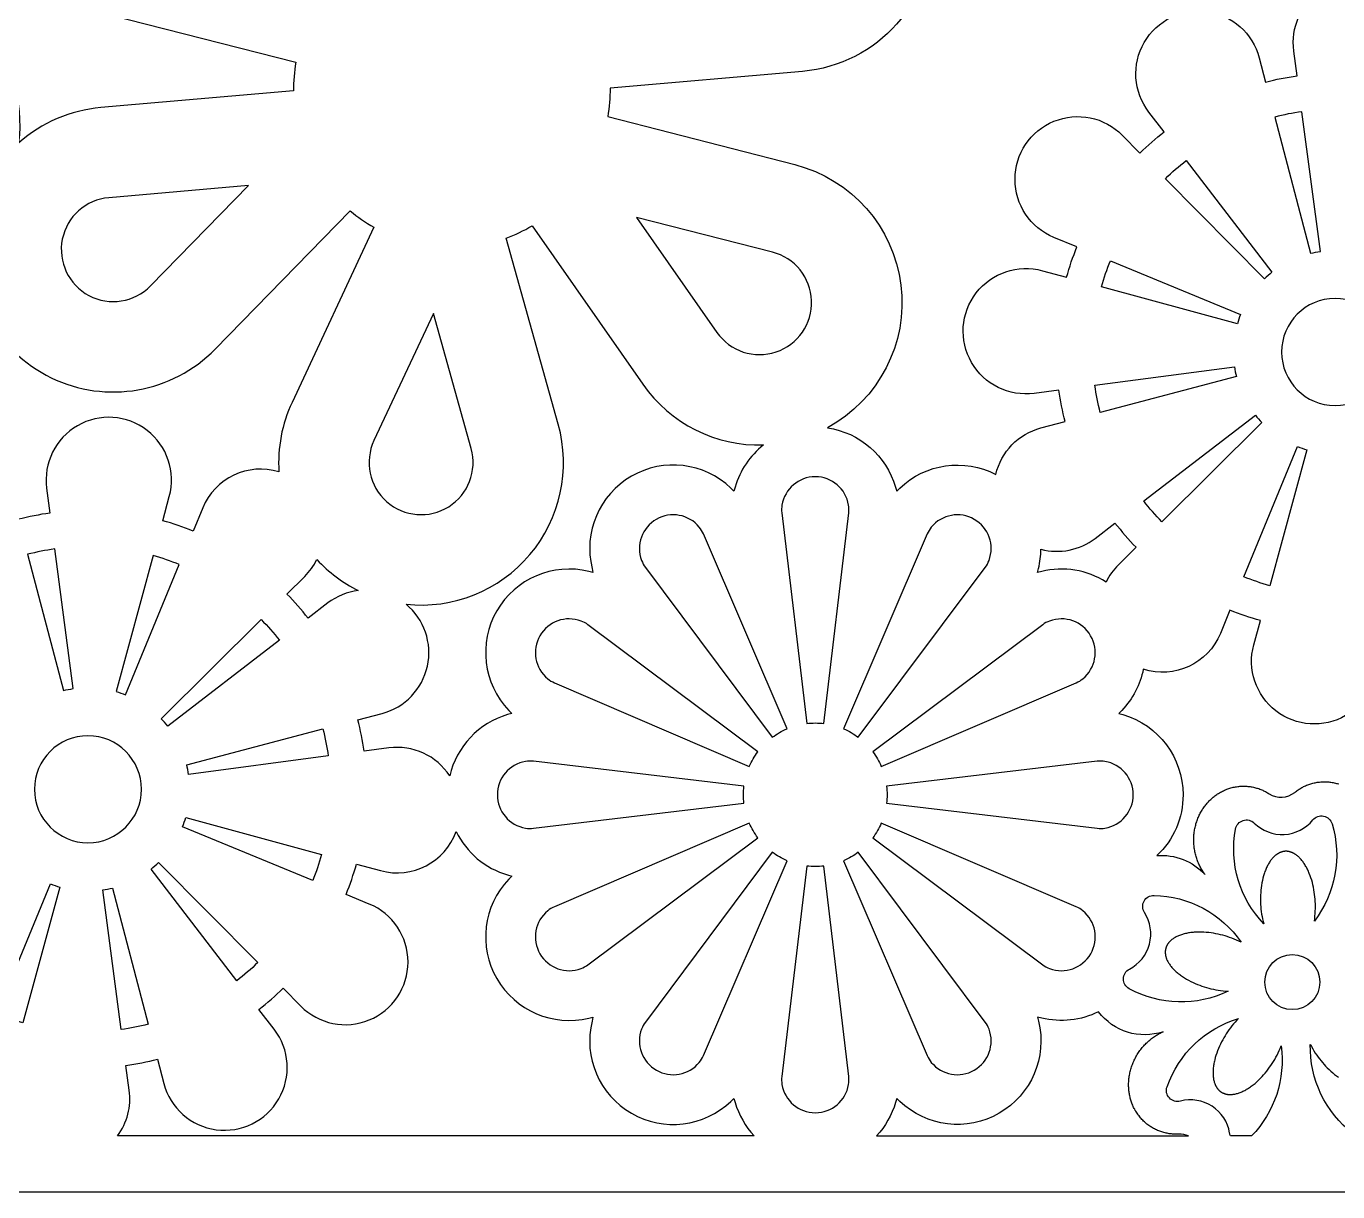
# Model space of a CAD drawing. Extents: x 222 to 1391, y 212 to 660.
# Drawn here: x 540.5 to 775.3, y 212.5 to 421.1 of the extents above; entities that cross this region are included whole.
import ezdxf

# ---------------------------------------------------------------- set-up
doc = ezdxf.new("R2010")
doc.units = 0
doc.layers.add('LAYER_01', color=5, linetype='CONTINUOUS')

msp = doc.modelspace()

# ---------------------------------------------------------------- linework, layer by layer
at = {"layer": 'LAYER_01'}
msp.add_lwpolyline([(222.46, 212.46), (1391.29, 212.46), (1391.29, 659.75), (222.46, 659.75)], close=True, dxfattribs=at)
for points in [[(702.74, 439.23, -0.397819), (679.46, 413.05), (644.99, 410.05, -0.045299), (644.57, 404.94), (678.08, 396.36, -0.682124), (683.91, 349.23, -0.2932), (696.11, 338.63), (696.32, 337.91), (696.86, 338.43, -0.320362), (714.07, 340.89, -0.2782), (722.15, 349.21), (726.49, 350.35, -0.028815), (725.38, 355.99), (720.93, 355.4, -1.22196), (722.41, 377.36), (726.74, 376.18, -0.028815), (728.6, 381.62), (724.45, 383.33, -1.22196), (736.72, 401.62), (739.88, 398.43, -0.028815), (744.2, 402.21), (741.47, 405.77, -1.22196), (761.23, 415.47), (762.37, 411.13, -0.028815), (768.01, 412.24), (767.42, 416.69, -0.281841), (772.18, 427.41, -0.217461)], [(530.76, 384.45, 0.720296), (574.29, 363.32), (598.48, 388.06, 0.045299), (602.69, 385.14), (588.05, 353.79, 0.126199), (585.71, 341.34, 0.38675), (572.05, 334.89), (570.33, 330.74, 0.028815), (564.89, 332.6), (566.07, 336.93, 1.22196), (544.11, 338.41), (544.7, 333.96, 0.028815), (539.06, 332.85)], [(782.22, 308.91, -1.22196), (760.26, 310.39), (761.44, 314.72, -0.028815), (756, 316.57), (754.29, 312.43, -0.39054), (740.48, 306.02, -0.141754), (736.64, 298.65), (736.12, 298.11), (736.84, 297.89, -0.332966), (747.59, 283.54, -0.212132), (742.89, 272.65, -0.231074), (751.55, 269.25), (751.44, 269.4), (751.32, 269.56), (751.22, 269.72), (751.11, 269.88), (751, 270.05), (750.9, 270.22), (750.8, 270.39), (750.71, 270.57), (750.61, 270.75), (750.52, 270.94), (750.44, 271.12), (750.35, 271.31), (750.27, 271.5), (750.2, 271.7), (750.12, 271.9), (750.05, 272.1), (749.99, 272.3), (749.93, 272.5), (749.87, 272.71), (749.81, 272.92), (749.76, 273.13), (749.72, 273.34), (749.68, 273.55), (749.64, 273.77), (749.61, 273.98), (749.58, 274.2), (749.56, 274.42), (749.54, 274.64), (749.52, 274.86), (749.51, 275.08), (749.51, 275.3), (749.51, 275.52), (749.51, 275.74), (749.52, 275.96), (749.53, 276.18), (749.55, 276.4), (749.57, 276.62), (749.6, 276.83), (749.63, 277.05), (749.67, 277.27), (749.71, 277.48), (749.75, 277.69), (749.8, 277.9), (749.86, 278.11), (749.91, 278.32), (749.97, 278.52), (750.04, 278.72), (750.11, 278.92), (750.18, 279.12), (750.26, 279.32), (750.34, 279.51), (750.42, 279.7), (750.51, 279.88), (750.6, 280.07), (750.69, 280.25), (750.79, 280.42), (750.89, 280.6), (750.99, 280.77), (751.09, 280.93), (751.2, 281.1), (751.31, 281.26), (751.42, 281.41), (751.53, 281.56), (751.65, 281.71), (751.77, 281.86), (751.89, 282.01), (752.02, 282.15), (752.15, 282.29), (752.28, 282.43), (752.41, 282.57), (752.55, 282.7), (752.7, 282.83), (752.84, 282.96), (752.99, 283.09), (753.15, 283.21), (753.3, 283.34), (753.46, 283.45), (753.63, 283.57), (753.79, 283.68), (753.96, 283.79), (754.13, 283.89), (754.31, 283.99), (754.49, 284.09), (754.67, 284.18), (754.85, 284.27), (755.03, 284.36), (755.22, 284.44), (755.41, 284.51), (755.6, 284.58), (755.79, 284.65), (755.99, 284.71), (756.18, 284.77), (756.38, 284.82), (756.58, 284.87), (756.78, 284.91), (756.98, 284.95), (757.18, 284.98), (757.38, 285.01), (757.59, 285.03), (757.79, 285.05), (757.99, 285.06), (758.19, 285.07), (758.4, 285.08), (758.6, 285.07), (758.8, 285.07), (759, 285.06), (759.2, 285.04), (759.4, 285.02), (759.6, 284.99), (759.8, 284.96), (760, 284.93), (760.19, 284.89), (760.38, 284.84), (760.57, 284.8), (760.76, 284.74), (760.95, 284.69), (761.14, 284.63), (761.32, 284.56), (761.5, 284.49), (761.68, 284.42), (761.86, 284.34), (762.03, 284.26), (762.2, 284.18), (762.37, 284.1), (762.54, 284.01), (762.7, 283.91), (762.86, 283.82), (763.02, 283.72, 0.325426), (767.6, 283.97), (767.74, 284.09), (767.89, 284.2), (768.04, 284.31), (768.2, 284.41), (768.36, 284.52), (768.52, 284.62), (768.68, 284.72), (768.85, 284.81), (769.02, 284.9), (769.19, 284.99), (769.37, 285.07), (769.55, 285.16), (769.73, 285.23), (769.91, 285.31), (770.09, 285.37), (770.28, 285.44), (770.47, 285.5), (770.66, 285.56), (770.85, 285.61), (771.05, 285.65), (771.25, 285.7), (771.44, 285.74), (771.64, 285.77), (771.84, 285.8), (772.04, 285.82), (772.25, 285.84), (772.45, 285.85), (772.65, 285.86), (772.86, 285.87), (773.06, 285.87), (773.26, 285.86), (773.47, 285.85), (773.67, 285.83), (773.87, 285.81), (774.08, 285.79), (774.28, 285.76), (774.48, 285.72), (774.68, 285.68), (774.88, 285.63), (775.07, 285.58), (775.27, 285.53), (775.47, 285.47)], [(778.05, 222.89, -0.240682), (770.38, 238.84), (770.59, 238.44), (770.81, 238.05), (771.04, 237.67), (771.28, 237.3), (771.53, 236.93), (771.78, 236.58), (772.04, 236.24), (772.3, 235.9), (772.57, 235.59), (772.84, 235.27), (773.13, 234.96), (773.43, 234.65), (773.74, 234.35), (774.06, 234.05), (774.39, 233.76), (774.72, 233.48), (775.06, 233.21), (775.41, 232.95)]]:
    msp.add_lwpolyline(points, format="xyb", dxfattribs=at)
for points in [[(539.15, 400.26, 0.225505), (532.37, 420.81), (531.5, 421.72), (532.71, 422.08, 0.13689), (544.21, 429.24, 0.124662), (555.21, 423.25), (588.73, 414.67, 0.045299), (588.31, 409.56), (553.84, 406.56, 0.160775)], [(768.86, 405.82, 0.028438), (764.02, 404.87), (770.43, 380.48, -0.024412), (772.18, 380.82)], [(748.15, 397.08), (763.52, 377.08, 0.024412), (762.18, 375.92), (744.43, 393.83, -0.028438)], [(580.28, 392.61), (555.24, 390.43, 1.437059), (562.71, 374.64)], [(635.72, 349.88), (626.4, 383.2, 0.045299), (631.03, 385.39), (650.86, 357.03, 0.252207), (672.47, 346.16, 0.155387), (667.39, 338.63), (667.18, 337.91), (666.64, 338.43, 0.748967), (641.77, 324.07), (641.94, 323.34), (641.22, 323.52, 0.748967), (626.86, 298.65), (627.38, 298.11), (626.66, 297.89, 0.270884), (616.29, 286.91, 0.289119), (605.4, 291.92), (600.95, 291.33, 0.028815), (599.84, 296.97), (604.18, 298.11, 0.611662), (608.46, 317.64, 0.53016)], [(649.72, 386.91), (664.13, 366.31, 1.437059), (674.07, 380.68)], [(734.59, 379.15), (757.89, 369.52, 0.024412), (757.32, 367.84), (732.99, 374.48, -0.028438)], [(613.36, 369.71), (602.72, 346.94, 1.437059), (620.13, 345.51)], [(731.8, 356.84), (756.8, 360.15, 0.024412), (757.14, 358.41), (732.76, 352, -0.028438)], [(740.55, 336.13), (760.54, 351.5, 0.024412), (761.71, 350.16), (743.79, 332.41, -0.028438)], [(758.47, 322.56), (768.1, 345.87, 0.024412), (769.78, 345.29), (763.15, 320.97, -0.028438)], [(683.27, 296.3), (687.75, 334.01, 0.07087), (687.71, 335.41, 0.847522), (675.78, 335.41, 0.07087), (675.75, 334.01), (680.23, 296.3, -0.059227)], [(676.68, 295.35), (661.71, 330.24, 0.07087), (660.98, 331.45, 0.847522), (650.64, 325.48, 0.07087), (651.32, 324.25), (674.05, 293.83, -0.059227)], [(689.45, 293.83), (712.18, 324.25, 0.07087), (712.85, 325.48, 0.847522), (702.52, 331.45, 0.07087), (701.79, 330.24), (686.82, 295.35, -0.059227)], [(722.15, 327.49, 0.232278), (731.85, 329.44), (735.41, 332.18, 0.028815), (739.19, 327.85), (736.01, 324.69, 0.08461), (733.81, 321.62, 0.20331), (722.28, 323.52), (721.55, 323.34), (721.73, 324.07, 0.05776)], [(545.55, 327.54, 0.028438), (540.71, 326.59), (547.12, 302.2, -0.024412), (548.87, 302.54)], [(556.55, 302.02, -0.024412), (558.23, 301.45), (567.86, 324.76, 0.028438), (563.19, 326.35)], [(599.91, 320.11, 0.133202), (594.48, 317.87), (590.92, 315.14, 0.028815), (587.14, 319.47), (590.33, 322.62, 0.082961), (592.49, 325.63, 0.091411)], [(585.79, 311.19), (565.8, 295.82, 0.024412), (564.63, 297.16), (582.54, 314.91, -0.028438)], [(671.45, 291.23), (641.04, 313.97, 0.07087), (639.81, 314.64, 0.847522), (633.84, 304.31, 0.07087), (635.04, 303.58), (669.93, 288.61, -0.059227)], [(693.56, 288.61), (728.46, 303.58, 0.07087), (729.66, 304.31, 0.847522), (723.69, 314.64, 0.07087), (722.46, 313.97), (692.05, 291.23, -0.059227)], [(594.53, 290.48), (569.53, 287.16, 0.024412), (569.19, 288.91), (593.58, 295.32, -0.028438)], [(668.98, 285.05), (631.28, 289.54, 0.07087), (629.87, 289.5, 0.847522), (629.87, 277.57, 0.07087), (631.28, 277.54), (668.98, 282.02, -0.059227)], [(694.51, 282.02), (732.22, 277.54, 0.07087), (733.62, 277.57, 0.847522), (733.62, 289.5, 0.07087), (732.22, 289.54), (694.51, 285.05, -0.059227)], [(591.75, 268.17), (568.44, 277.8, 0.024412), (569.02, 279.48), (593.34, 272.84, -0.028438)], [(770.83, 279.03, -0.600851), (774.28, 278.34, -0.240682), (771.11, 260.93), (771.17, 261.37), (771.22, 261.82), (771.26, 262.26), (771.28, 262.71), (771.3, 263.15), (771.3, 263.58), (771.29, 264.01), (771.28, 264.43), (771.25, 264.85), (771.21, 265.26), (771.16, 265.69), (771.1, 266.11), (771.03, 266.54), (770.95, 266.97), (770.85, 267.39), (770.75, 267.82), (770.63, 268.24), (770.5, 268.65), (770.36, 269.05), (770.2, 269.45), (770.12, 269.64), (770.04, 269.83), (769.95, 270.02), (769.86, 270.2), (769.77, 270.38), (769.68, 270.55), (769.58, 270.72), (769.49, 270.89), (769.39, 271.05), (769.28, 271.21), (769.18, 271.36), (769.08, 271.51), (768.97, 271.65), (768.86, 271.79), (768.75, 271.92), (768.64, 272.05), (768.53, 272.17), (768.41, 272.29), (768.3, 272.4), (768.18, 272.5), (768.07, 272.6), (767.95, 272.69), (767.83, 272.78), (767.71, 272.86), (767.66, 272.9), (767.6, 272.93), (767.54, 272.97), (767.48, 273), (767.42, 273.04), (767.36, 273.07), (767.3, 273.1), (767.24, 273.13), (767.19, 273.15), (767.13, 273.18), (767.07, 273.2), (767.01, 273.23), (766.95, 273.25), (766.89, 273.27), (766.83, 273.29), (766.78, 273.3), (766.72, 273.32), (766.66, 273.33), (766.6, 273.35), (766.55, 273.36), (766.49, 273.37), (766.43, 273.38), (766.38, 273.39), (766.32, 273.4), (766.26, 273.4), (766.21, 273.41), (766.15, 273.41), (766.1, 273.41), (766.04, 273.41), (765.99, 273.41), (765.93, 273.41), (765.88, 273.41), (765.82, 273.41), (765.77, 273.4), (765.71, 273.4), (765.66, 273.39), (765.61, 273.38), (765.55, 273.37), (765.49, 273.36), (765.44, 273.35), (765.38, 273.33), (765.33, 273.32), (765.27, 273.3), (765.22, 273.29), (765.16, 273.27), (765.11, 273.25), (765.05, 273.23), (765, 273.21), (764.94, 273.18), (764.88, 273.16), (764.83, 273.13), (764.77, 273.1), (764.72, 273.07), (764.66, 273.04), (764.61, 273.01), (764.55, 272.98), (764.49, 272.94), (764.44, 272.91), (764.38, 272.87), (764.33, 272.83), (764.27, 272.79), (764.22, 272.75), (764.17, 272.71), (764.11, 272.66), (764, 272.57), (763.9, 272.47), (763.79, 272.36), (763.69, 272.25), (763.58, 272.14), (763.48, 272.02), (763.38, 271.89), (763.28, 271.76), (763.18, 271.62), (763.09, 271.48), (763, 271.33), (762.91, 271.17), (762.82, 271.02), (762.73, 270.85), (762.65, 270.69), (762.56, 270.51), (762.49, 270.34), (762.41, 270.16), (762.34, 269.97), (762.26, 269.78), (762.2, 269.59), (762.13, 269.4), (762.07, 269.2), (762.01, 269), (761.9, 268.59), (761.8, 268.17), (761.72, 267.75), (761.65, 267.32), (761.59, 266.89), (761.54, 266.45), (761.5, 266.02), (761.48, 265.59), (761.46, 265.16), (761.46, 264.73), (761.47, 264.31), (761.49, 263.9), (761.52, 263.48), (761.55, 263.05), (761.61, 262.62), (761.67, 262.18), (761.74, 261.74), (761.83, 261.3), (761.93, 260.87), (762.04, 260.43, -0.240682), (756.99, 277.4, -0.600851), (760.34, 278.46, 0.44119)], [(669.93, 278.47), (635.04, 263.5, 0.07087), (633.84, 262.77, 0.847522), (639.81, 252.43, 0.07087), (641.04, 253.11), (671.45, 275.84, -0.059227)], [(692.05, 275.84), (722.46, 253.11, 0.07087), (723.69, 252.43, 0.847522), (729.66, 262.77, 0.07087), (728.46, 263.5), (693.56, 278.47, -0.059227)], [(558.32, 235.08, 0.028815), (563.96, 236.19), (565.1, 231.85, 1.22196), (584.86, 241.55), (582.13, 245.11, 0.028815), (586.46, 248.89), (589.62, 245.7, 1.22196), (601.88, 263.98), (597.73, 265.7, 0.028815), (599.59, 271.14), (603.92, 269.95, 0.390331), (617.43, 276.95, 0.210512), (626.66, 269.18), (627.38, 268.97), (626.86, 268.43, 0.748967), (641.22, 243.56), (641.94, 243.73), (641.77, 243, 0.748967), (666.64, 228.65), (667.18, 229.16), (667.39, 228.44, 0.116563), (670.79, 222.46), (556.8, 222.46, 0.194971), (558.91, 230.63)], [(674.05, 273.24), (651.32, 242.83, 0.07087), (650.64, 241.59, 0.847522), (660.98, 235.63, 0.07087), (661.71, 236.83), (676.68, 271.72, -0.059227)], [(686.82, 271.72), (701.79, 236.83, 0.07087), (702.52, 235.63, 0.847522), (712.85, 241.59, 0.07087), (712.18, 242.83), (689.45, 273.24, -0.059227)], [(578.18, 250.24), (562.81, 270.23, 0.024412), (564.15, 271.4), (581.9, 253.49, -0.028438)], [(680.23, 270.77), (675.75, 233.07, 0.07087), (675.78, 231.66, 0.847522), (687.71, 231.66, 0.07087), (687.75, 233.07), (683.27, 270.77, -0.059227)], [(535.16, 244.28), (544.79, 267.59, 0.024412), (546.47, 267.01), (539.83, 242.69, -0.028438)], [(557.47, 241.5), (554.15, 266.5, 0.024412), (555.9, 266.84), (562.31, 242.45, -0.028438)], [(740.68, 262.47, -0.600851), (742.4, 265.53, -0.240682), (757.98, 257.14), (757.58, 257.33), (757.17, 257.52), (756.76, 257.69), (756.35, 257.86), (755.94, 258.01), (755.52, 258.14), (755.11, 258.27), (754.7, 258.38), (754.3, 258.48), (753.89, 258.58), (753.48, 258.66), (753.05, 258.74), (752.63, 258.8), (752.19, 258.85), (751.76, 258.89), (751.32, 258.92), (750.89, 258.94), (750.45, 258.94), (750.03, 258.93), (749.6, 258.91), (749.39, 258.89), (749.19, 258.87), (748.98, 258.85), (748.78, 258.82), (748.59, 258.79), (748.39, 258.75), (748.2, 258.72), (748.01, 258.67), (747.82, 258.63), (747.64, 258.58), (747.47, 258.53), (747.29, 258.48), (747.12, 258.42), (746.96, 258.36), (746.8, 258.29), (746.65, 258.23), (746.5, 258.16), (746.35, 258.08), (746.21, 258.01), (746.08, 257.93), (745.95, 257.85), (745.82, 257.77), (745.7, 257.68), (745.59, 257.6), (745.54, 257.55), (745.48, 257.51), (745.43, 257.46), (745.38, 257.42), (745.33, 257.37), (745.28, 257.33), (745.24, 257.28), (745.19, 257.23), (745.15, 257.18), (745.1, 257.14), (745.06, 257.09), (745.02, 257.04), (744.99, 256.99), (744.95, 256.94), (744.91, 256.89), (744.88, 256.84), (744.84, 256.79), (744.81, 256.74), (744.78, 256.69), (744.75, 256.64), (744.73, 256.59), (744.7, 256.54), (744.67, 256.49), (744.65, 256.44), (744.63, 256.38), (744.6, 256.33), (744.58, 256.28), (744.56, 256.23), (744.55, 256.18), (744.53, 256.12), (744.51, 256.07), (744.5, 256.02), (744.49, 255.97), (744.47, 255.91), (744.46, 255.86), (744.45, 255.81), (744.44, 255.75), (744.44, 255.7), (744.43, 255.64), (744.42, 255.59), (744.42, 255.53), (744.41, 255.47), (744.41, 255.41), (744.41, 255.36), (744.41, 255.3), (744.41, 255.24), (744.42, 255.18), (744.42, 255.12), (744.43, 255.06), (744.43, 255), (744.44, 254.94), (744.45, 254.87), (744.46, 254.81), (744.47, 254.75), (744.48, 254.69), (744.5, 254.63), (744.51, 254.56), (744.53, 254.5), (744.55, 254.43), (744.57, 254.37), (744.59, 254.31), (744.61, 254.24), (744.64, 254.18), (744.66, 254.11), (744.72, 253.98), (744.78, 253.85), (744.85, 253.71), (744.92, 253.58), (745, 253.44), (745.08, 253.31), (745.17, 253.18), (745.27, 253.04), (745.37, 252.91), (745.48, 252.77), (745.59, 252.64), (745.71, 252.5), (745.83, 252.37), (745.96, 252.24), (746.09, 252.11), (746.23, 251.97), (746.37, 251.84), (746.52, 251.72), (746.67, 251.59), (746.83, 251.46), (746.99, 251.34), (747.16, 251.22), (747.32, 251.1), (747.5, 250.98), (747.85, 250.75), (748.22, 250.53), (748.6, 250.32), (748.98, 250.11), (749.38, 249.92), (749.77, 249.74), (750.18, 249.57), (750.58, 249.42), (750.98, 249.27), (751.39, 249.14), (751.79, 249.02), (752.19, 248.91), (752.6, 248.8), (753.02, 248.71), (753.44, 248.62), (753.88, 248.55), (754.32, 248.48), (754.76, 248.43), (755.21, 248.39), (755.65, 248.36, -0.240682), (737.96, 248.8, -0.600851), (737.99, 252.32, 0.44119)], [(744.03, 241.11, -0.32319), (732.46, 244.69, -0.177236), (722.28, 243.56), (721.55, 243.73), (721.73, 243, -0.748967), (696.86, 228.65), (696.32, 229.16), (696.11, 228.44, -0.116563), (692.7, 222.46), (748.6, 222.46, 0.112384), (746.83, 222.78), (746.65, 222.77), (746.46, 222.77), (746.27, 222.77), (746.08, 222.78), (745.9, 222.79), (745.71, 222.8), (745.51, 222.82), (745.32, 222.84), (745.13, 222.86), (744.94, 222.89), (744.75, 222.93), (744.56, 222.97), (744.37, 223.01), (744.18, 223.06), (743.99, 223.11), (743.8, 223.17), (743.61, 223.23), (743.42, 223.3), (743.23, 223.37), (743.05, 223.45), (742.87, 223.53), (742.68, 223.61), (742.5, 223.7), (742.32, 223.8), (742.15, 223.9), (741.97, 224), (741.8, 224.11), (741.63, 224.22), (741.46, 224.34), (741.3, 224.46), (741.14, 224.58), (740.98, 224.71), (740.82, 224.84), (740.67, 224.98), (740.52, 225.12), (740.38, 225.26), (740.24, 225.41), (740.1, 225.56), (739.96, 225.71), (739.83, 225.87), (739.71, 226.03), (739.58, 226.19), (739.47, 226.36), (739.35, 226.52), (739.24, 226.69), (739.14, 226.87), (739.03, 227.04), (738.94, 227.22), (738.84, 227.39), (738.75, 227.57), (738.67, 227.75), (738.59, 227.94), (738.51, 228.12), (738.44, 228.3), (738.37, 228.49), (738.31, 228.67), (738.25, 228.86), (738.2, 229.05), (738.15, 229.23), (738.1, 229.42), (738.06, 229.61), (738.02, 229.79), (737.99, 229.98), (737.96, 230.17), (737.93, 230.35), (737.91, 230.54), (737.89, 230.73), (737.87, 230.93), (737.86, 231.12), (737.85, 231.32), (737.85, 231.52), (737.85, 231.72), (737.85, 231.92), (737.86, 232.12), (737.87, 232.32), (737.89, 232.53), (737.91, 232.74), (737.94, 232.94), (737.97, 233.15), (738, 233.36), (738.04, 233.57), (738.08, 233.77), (738.13, 233.98), (738.18, 234.19), (738.24, 234.4), (738.3, 234.61), (738.37, 234.81), (738.44, 235.02), (738.52, 235.23), (738.59, 235.43), (738.68, 235.63), (738.77, 235.84), (738.86, 236.04), (738.96, 236.23), (739.06, 236.43), (739.16, 236.63), (739.27, 236.82), (739.39, 237.01), (739.5, 237.2), (739.62, 237.38), (739.75, 237.56), (739.88, 237.74), (740.01, 237.92), (740.14, 238.09), (740.28, 238.26), (740.42, 238.43), (740.57, 238.59), (740.71, 238.75), (740.86, 238.91), (741.02, 239.06), (741.17, 239.21), (741.33, 239.35), (741.49, 239.49), (741.65, 239.63), (741.81, 239.76), (741.97, 239.89), (742.14, 240.01), (742.31, 240.13), (742.48, 240.25), (742.65, 240.36), (742.82, 240.47), (742.99, 240.57), (743.16, 240.67), (743.33, 240.77), (743.51, 240.86), (743.68, 240.95), (743.86, 241.03)], [(756.1, 222.46, -0.068075), (755.94, 222.98, 0.44119), (747.12, 228.68, -0.600851), (744.73, 231.26, -0.240682), (757.54, 243.48), (757.22, 243.16), (756.92, 242.83), (756.63, 242.5), (756.35, 242.15), (756.08, 241.8), (755.82, 241.45), (755.57, 241.1), (755.34, 240.75), (755.12, 240.4), (754.9, 240.04), (754.69, 239.67), (754.49, 239.29), (754.3, 238.9), (754.11, 238.51), (753.94, 238.11), (753.78, 237.7), (753.63, 237.29), (753.49, 236.88), (753.37, 236.47), (753.26, 236.06), (753.21, 235.86), (753.17, 235.66), (753.13, 235.45), (753.09, 235.25), (753.06, 235.06), (753.03, 234.86), (753.01, 234.67), (752.99, 234.47), (752.98, 234.28), (752.97, 234.1), (752.96, 233.91), (752.96, 233.73), (752.96, 233.55), (752.97, 233.38), (752.98, 233.21), (753, 233.04), (753.02, 232.87), (753.04, 232.71), (753.07, 232.56), (753.1, 232.41), (753.14, 232.26), (753.18, 232.11), (753.22, 231.98), (753.27, 231.84), (753.29, 231.77), (753.32, 231.71), (753.35, 231.65), (753.37, 231.58), (753.4, 231.52), (753.43, 231.46), (753.46, 231.4), (753.49, 231.35), (753.52, 231.29), (753.56, 231.24), (753.59, 231.18), (753.62, 231.13), (753.66, 231.08), (753.69, 231.03), (753.73, 230.98), (753.77, 230.93), (753.8, 230.88), (753.84, 230.84), (753.88, 230.79), (753.92, 230.75), (753.96, 230.71), (754, 230.66), (754.04, 230.62), (754.08, 230.59), (754.12, 230.55), (754.17, 230.51), (754.21, 230.48), (754.25, 230.44), (754.3, 230.41), (754.34, 230.38), (754.39, 230.35), (754.43, 230.32), (754.48, 230.29), (754.52, 230.26), (754.57, 230.23), (754.62, 230.2), (754.67, 230.18), (754.72, 230.15), (754.77, 230.13), (754.82, 230.11), (754.87, 230.09), (754.93, 230.06), (754.98, 230.04), (755.04, 230.03), (755.09, 230.01), (755.15, 229.99), (755.21, 229.98), (755.26, 229.96), (755.32, 229.95), (755.38, 229.93), (755.44, 229.92), (755.5, 229.91), (755.57, 229.9), (755.63, 229.9), (755.69, 229.89), (755.76, 229.88), (755.82, 229.88), (755.89, 229.88), (755.96, 229.87), (756.02, 229.87), (756.09, 229.87), (756.16, 229.87), (756.23, 229.88), (756.3, 229.88), (756.44, 229.89), (756.59, 229.91), (756.73, 229.93), (756.88, 229.96), (757.04, 229.99), (757.19, 230.03), (757.34, 230.08), (757.5, 230.13), (757.66, 230.18), (757.82, 230.24), (757.99, 230.31), (758.15, 230.38), (758.31, 230.45), (758.48, 230.53), (758.65, 230.62), (758.81, 230.71), (758.98, 230.81), (759.15, 230.91), (759.32, 231.01), (759.48, 231.12), (759.65, 231.24), (759.82, 231.36), (759.99, 231.48), (760.15, 231.61), (760.48, 231.87), (760.8, 232.15), (761.12, 232.45), (761.43, 232.75), (761.74, 233.07), (762.03, 233.39), (762.32, 233.72), (762.59, 234.06), (762.85, 234.4), (763.1, 234.74), (763.34, 235.08), (763.57, 235.43), (763.8, 235.79), (764.02, 236.16), (764.23, 236.53), (764.44, 236.92), (764.63, 237.32), (764.82, 237.73), (765, 238.14), (765.16, 238.56, -0.229128), (759.88, 222.46)]]:
    msp.add_lwpolyline(points, format="xyb", close=True, dxfattribs=at)
at = {"layer": 'LAYER_01', "extrusion": (0, 0, -1)}
for centre in [(-774.82, 362.8), (-551.51, 284.52)]:
    msp.add_circle(centre, 9.58, dxfattribs=at)
at = {"layer": 'LAYER_01'}
msp.add_circle((767.16, 250), 4.93, dxfattribs=at)

doc.saveas('drawing.dxf')
